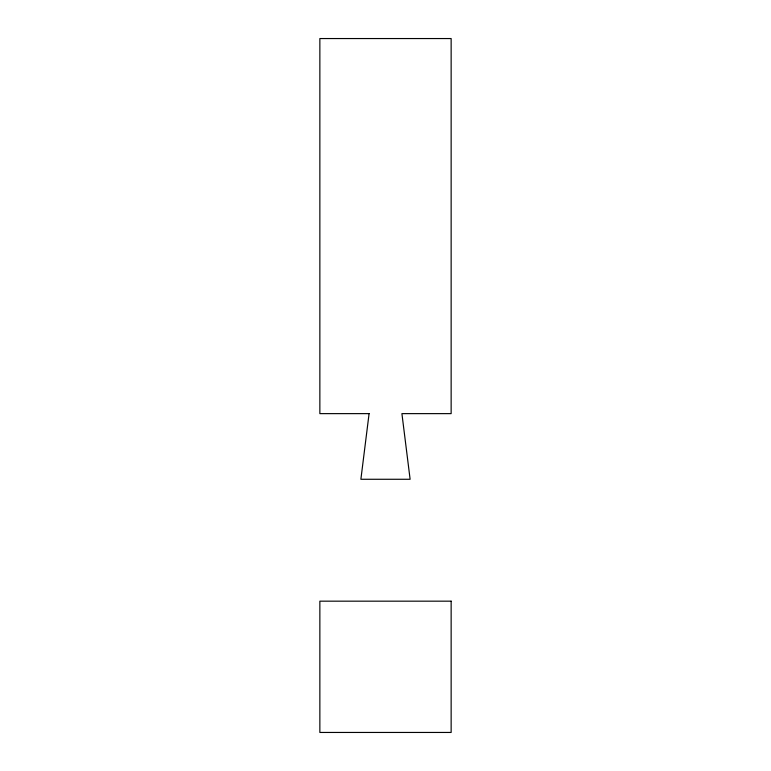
<?xml version="1.0" encoding="UTF-8"?>
<svg xmlns="http://www.w3.org/2000/svg" width="771" height="771" viewBox="0 0 771 771"><rect width="100%" height="100%" fill="white"/><g stroke="black" fill="none" stroke-linecap="round" stroke-linejoin="round"><path stroke-width="1.16" d="M369.087 413.632L360.886 479.273L410.114 479.273L401.913 413.632L451.141 413.632L451.141 38.55L319.859 38.55L319.859 413.632L369.087 413.632M451.141 601.168L319.859 601.168L319.859 732.45L451.141 732.45L451.141 601.168"/></g></svg>
